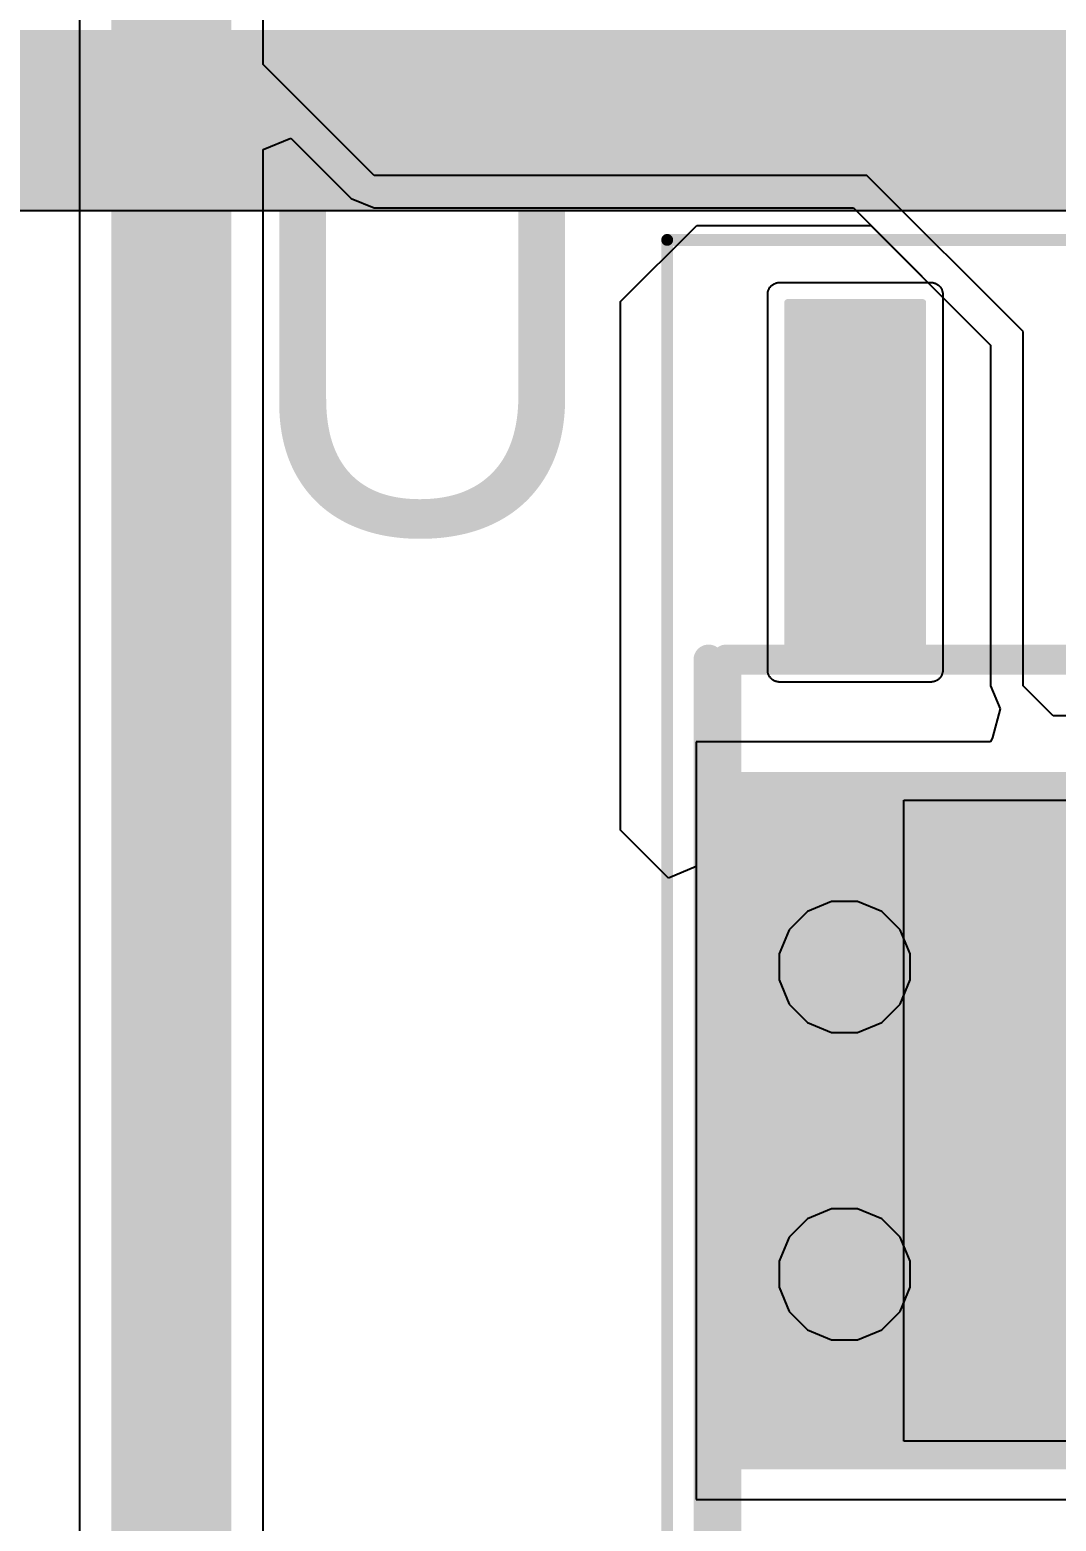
# Model space of a CAD drawing. Header units: inches. Extents: x -0.16 to 1.47, y -0.24 to 2.31.
# Drawn here: x 0.7474 to 0.9183, y 0.1397 to 0.388 of the extents above; entities that cross this region are included whole.
import ezdxf

# ---------------------------------------------------------------- set-up
doc = ezdxf.new("R2010")
doc.units = ezdxf.units.IN
doc.header["$MEASUREMENT"] = 0
for name, color, linetype in [('Bottom Layer', 5, 'Continuous'), ('Bottom Solder', 6, 'Continuous'), ('GND', 76, 'Continuous'), ('Mechanical 13', 56, 'Continuous'), ('Mechanical 15', 56, 'Continuous'), ('Multi-Layer', 9, 'Continuous'), ('Pad Holes', 156, 'Continuous'), ('POWER', 16, 'Continuous'), ('Top Layer', 1, 'Continuous'), ('Top Overlay', 2, 'Continuous'), ('Top Paste', 8, 'Continuous'), ('Top Solder', 216, 'Continuous')]:
    doc.layers.add(name, color=color, linetype=linetype)
doc.styles.add('Arial', font='', dxfattribs={"height": 0.2})
doc.styles.get('Arial').set_extended_font_data('Arial')

# ---------------------------------------------------------------- blocks, each defined once
blk = doc.blocks.new('IND_CLF7045T_3R3N_D_15')
at = {"layer": 'Mechanical 15'}
blk.add_lwpolyline([(0.16535, -0.14567, 0.00197, 0.00197, 0), (0.16535, 0.14567, 0.00197, 0.00197, 0)], format="xyseb", dxfattribs=at)
blk = doc.blocks.new('VREG_LM5017MR_NOPB_22')
at = {"layer": 'Bottom Layer'}
h = blk.add_hatch(color=5, dxfattribs=at)
edge = h.paths.add_edge_path()
edge.add_arc((-0.02559, -0.07677), 0.00591, 0, 360)
h = blk.add_hatch(color=5, dxfattribs=at)
edge = h.paths.add_edge_path()
edge.add_arc((0.02559, -0.07677), 0.00591, 0, 360)
at = {"layer": 'Bottom Solder'}
h = blk.add_hatch(color=6, dxfattribs=at)
edge = h.paths.add_edge_path()
edge.add_arc((-0.02559, -0.07677), 0.00991, 0, 360)
h = blk.add_hatch(color=6, dxfattribs=at)
edge = h.paths.add_edge_path()
edge.add_arc((0.02559, -0.07677), 0.00991, 0, 360)
at = {"layer": 'GND'}
h = blk.add_hatch(color=76, dxfattribs=at)
edge = h.paths.add_edge_path()
edge.add_arc((-0.02559, -0.07677), 0.01394, 0, 360)
h = blk.add_hatch(color=76, dxfattribs=at)
edge = h.paths.add_edge_path()
edge.add_arc((0.02559, -0.07677), 0.01394, 0, 360)
at = {"layer": 'Multi-Layer'}
h = blk.add_hatch(color=9, dxfattribs=at)
edge = h.paths.add_edge_path()
edge.add_arc((-0.02559, -0.07677), 0.00591, 0, 360)
h = blk.add_hatch(color=9, dxfattribs=at)
edge = h.paths.add_edge_path()
edge.add_arc((0.02559, -0.07677), 0.00591, 0, 360)
at = {"layer": 'Pad Holes'}
h = blk.add_hatch(color=7, dxfattribs=at)
edge = h.paths.add_edge_path()
edge.add_arc((-0.02559, -0.07677), 0.00394, 0, 360)
h = blk.add_hatch(color=7, dxfattribs=at)
edge = h.paths.add_edge_path()
edge.add_arc((0.02559, -0.07677), 0.00394, 0, 360)
at = {"layer": 'POWER'}
h = blk.add_hatch(color=16, dxfattribs=at)
edge = h.paths.add_edge_path()
edge.add_arc((-0.02559, -0.07677), 0.01394, 0, 360)
h = blk.add_hatch(color=16, dxfattribs=at)
edge = h.paths.add_edge_path()
edge.add_arc((0.02559, -0.07677), 0.01394, 0, 360)
at = {"layer": 'Top Layer'}
blk.add_hatch(color=1, dxfattribs=at).paths.add_polyline_path([(-0.05807, 0.09646), (0.05807, 0.09646), (0.05807, -0.09646), (-0.05807, -0.09646)])
h = blk.add_hatch(color=1, dxfattribs=at)
edge = h.paths.add_edge_path()
edge.add_arc((-0.13622, -0.06378), 0.000591, 90, 180)
edge.add_line((-0.13681, -0.06378), (-0.13681, -0.08622))
edge.add_arc((-0.13622, -0.08622), 0.000591, 180, 270)
edge.add_line((-0.13622, -0.08681), (-0.07638, -0.08681))
edge.add_arc((-0.07638, -0.08622), 0.000591, 270, 360)
edge.add_line((-0.07579, -0.08622), (-0.07579, -0.06378))
edge.add_arc((-0.07638, -0.06378), 0.000591, 0, 90)
edge.add_line((-0.07638, -0.06319), (-0.13622, -0.06319))
h = blk.add_hatch(color=1, dxfattribs=at)
edge = h.paths.add_edge_path()
edge.add_arc((-0.02559, -0.07677), 0.00591, 0, 360)
h = blk.add_hatch(color=1, dxfattribs=at)
edge = h.paths.add_edge_path()
edge.add_arc((0.02559, -0.07677), 0.00591, 0, 360)
at = {"layer": 'Top Paste'}
h = blk.add_hatch(color=8, dxfattribs=at)
edge = h.paths.add_edge_path()
edge.add_arc((-0.13622, -0.06378), 0.000591, 90, 180)
edge.add_line((-0.13681, -0.06378), (-0.13681, -0.08622))
edge.add_arc((-0.13622, -0.08622), 0.000591, 180, 270)
edge.add_line((-0.13622, -0.08681), (-0.07638, -0.08681))
edge.add_arc((-0.07638, -0.08622), 0.000591, 270, 360)
edge.add_line((-0.07579, -0.08622), (-0.07579, -0.06378))
edge.add_arc((-0.07638, -0.06378), 0.000591, 0, 90)
edge.add_line((-0.07638, -0.06319), (-0.13622, -0.06319))
at = {"layer": 'Top Solder'}
h = blk.add_hatch(color=216, dxfattribs=at)
edge = h.paths.add_edge_path()
edge.add_arc((-0.02559, -0.07677), 0.00991, 0, 360)
h = blk.add_hatch(color=216, dxfattribs=at)
edge = h.paths.add_edge_path()
edge.add_arc((0.02559, -0.07677), 0.00991, 0, 360)
at = {"layer": 'Mechanical 13'}
for points in [[(-0.07677, -0.09646, 0.005, 0.005, 0), (-0.07677, 0.09646, 0.005, 0.005, 0)], [(0.07677, -0.09646, 0.005, 0.005, 0), (-0.07677, -0.09646, 0.005, 0.005, 0)]]:
    blk.add_lwpolyline(points, format="xyseb", dxfattribs=at)
blk.add_lwpolyline([(-0.07802, -0.09646, 0.0025, 0.0025, 1), (-0.07552, -0.09646, 0.0025, 0.0025, 1)], format="xyseb", close=True, dxfattribs=at)
blk.add_lwpolyline([(-0.07802, -0.09646, 0.0025, 0.0025, 1), (-0.07552, -0.09646, 0.0025, 0.0025, 1)], format="xyseb", close=True, dxfattribs=at)
at = {"layer": 'Mechanical 15'}
for points in [[(-0.14665, -0.1063, 0.00197, 0.00197, 0), (-0.14665, 0.1063, 0.00197, 0.00197, 0)], [(0.14665, -0.1063, 0.00197, 0.00197, 0), (-0.14665, -0.1063, 0.00197, 0.00197, 0)]]:
    blk.add_lwpolyline(points, format="xyseb", dxfattribs=at)
blk.add_lwpolyline([(-0.14715, -0.1063, 0.000984, 0.000984, 1), (-0.14616, -0.1063, 0.000984, 0.000984, 1)], format="xyseb", close=True, dxfattribs=at)
blk.add_lwpolyline([(-0.14715, -0.1063, 0.000984, 0.000984, 1), (-0.14616, -0.1063, 0.000984, 0.000984, 1)], format="xyseb", close=True, dxfattribs=at)
at = {"layer": 'Top Overlay'}
blk.add_lwpolyline([(0.07677, -0.09941, 0.005, 0.005, 0), (-0.07677, -0.09941, 0.005, 0.005, 0)], format="xyseb", dxfattribs=at)
blk.add_lwpolyline([(-0.07802, -0.09941, 0.0025, 0.0025, 1), (-0.07552, -0.09941, 0.0025, 0.0025, 1)], format="xyseb", close=True, dxfattribs=at)
at = {"layer": 'Top Paste'}
for p, q in [((-0.05335, -0.06693), (-0.05335, 0.06693)), ((0.05335, 0.06693), (0.05335, -0.06693)), ((0.05335, -0.06693), (-0.05335, -0.06693))]:
    blk.add_line(p, q, dxfattribs=at)
at = {"layer": 'Top Solder'}
for p, q in [((-0.05335, -0.06693), (-0.05335, 0.06693)), ((0.05335, 0.06693), (0.05335, -0.06693)), ((-0.13954, -0.06209), (-0.13952, -0.06199)), ((-0.13952, -0.06199), (-0.1395, -0.06189)), ((-0.1395, -0.06189), (-0.13947, -0.06179)), ((-0.13947, -0.06179), (-0.13944, -0.0617)), ((-0.13944, -0.0617), (-0.1394, -0.0616)), ((-0.1394, -0.0616), (-0.13935, -0.06151)), ((-0.13935, -0.06151), (-0.1393, -0.06142)), ((-0.1393, -0.06142), (-0.13925, -0.06133)), ((-0.13925, -0.06133), (-0.13919, -0.06124)), ((-0.13919, -0.06124), (-0.13913, -0.06116)), ((-0.13913, -0.06116), (-0.13906, -0.06108)), ((-0.13906, -0.06108), (-0.13899, -0.06101)), ((-0.13899, -0.06101), (-0.13892, -0.06094)), ((-0.13892, -0.06094), (-0.13884, -0.06087)), ((-0.13884, -0.06087), (-0.13876, -0.06081)), ((-0.13876, -0.06081), (-0.13867, -0.06075)), ((-0.13867, -0.06075), (-0.13858, -0.0607)), ((-0.13858, -0.0607), (-0.13849, -0.06065)), ((-0.13849, -0.06065), (-0.1384, -0.0606)), ((-0.1384, -0.0606), (-0.1383, -0.06056)), ((-0.1383, -0.06056), (-0.13821, -0.06053)), ((-0.13821, -0.06053), (-0.13811, -0.0605)), ((-0.13811, -0.0605), (-0.13801, -0.06048)), ((-0.13801, -0.06048), (-0.13791, -0.06046)), ((-0.13791, -0.06046), (-0.1378, -0.06044)), ((-0.1378, -0.06044), (-0.1377, -0.06044)), ((-0.1377, -0.06044), (-0.1376, -0.06043)), ((-0.1376, -0.06043), (-0.075, -0.06043)), ((-0.075, -0.06043), (-0.0749, -0.06044)), ((-0.0749, -0.06044), (-0.07479, -0.06044)), ((-0.07479, -0.06044), (-0.07469, -0.06046)), ((-0.07469, -0.06046), (-0.07459, -0.06048)), ((-0.07459, -0.06048), (-0.07449, -0.0605)), ((-0.07449, -0.0605), (-0.07439, -0.06053)), ((-0.07439, -0.06053), (-0.07429, -0.06056)), ((-0.07429, -0.06056), (-0.0742, -0.0606)), ((-0.0742, -0.0606), (-0.07411, -0.06065)), ((-0.07411, -0.06065), (-0.07402, -0.0607)), ((-0.07402, -0.0607), (-0.07393, -0.06075)), ((-0.07393, -0.06075), (-0.07384, -0.06081)), ((-0.07384, -0.06081), (-0.07376, -0.06087)), ((-0.07376, -0.06087), (-0.07368, -0.06094)), ((-0.07368, -0.06094), (-0.07361, -0.06101)), ((-0.07361, -0.06101), (-0.07354, -0.06108)), ((-0.07354, -0.06108), (-0.07347, -0.06116)), ((-0.07347, -0.06116), (-0.07341, -0.06124)), ((-0.07341, -0.06124), (-0.07335, -0.06133)), ((-0.07335, -0.06133), (-0.0733, -0.06142)), ((-0.0733, -0.06142), (-0.07325, -0.06151)), ((-0.07325, -0.06151), (-0.0732, -0.0616)), ((-0.0732, -0.0616), (-0.07316, -0.0617)), ((-0.07316, -0.0617), (-0.07313, -0.06179)), ((-0.07313, -0.06179), (-0.0731, -0.06189)), ((-0.0731, -0.06189), (-0.07307, -0.06199)), ((-0.07307, -0.06199), (-0.07306, -0.06209)), ((-0.13957, -0.0624), (-0.13956, -0.0623)), ((-0.13957, -0.0876), (-0.13957, -0.0624)), ((-0.13956, -0.0622), (-0.13954, -0.06209)), ((-0.13956, -0.0623), (-0.13956, -0.0622)), ((-0.07306, -0.06209), (-0.07304, -0.0622)), ((-0.07304, -0.0622), (-0.07303, -0.0623)), ((-0.07303, -0.0623), (-0.07303, -0.0624)), ((-0.07303, -0.0624), (-0.07303, -0.0876)), ((0.05335, -0.06693), (-0.05335, -0.06693)), ((-0.13956, -0.0877), (-0.13957, -0.0876)), ((-0.13956, -0.0878), (-0.13956, -0.0877)), ((-0.13954, -0.08791), (-0.13956, -0.0878)), ((-0.13952, -0.08801), (-0.13954, -0.08791)), ((-0.1395, -0.08811), (-0.13952, -0.08801)), ((-0.13947, -0.08821), (-0.1395, -0.08811)), ((-0.13944, -0.0883), (-0.13947, -0.08821)), ((-0.1394, -0.0884), (-0.13944, -0.0883)), ((-0.13935, -0.08849), (-0.1394, -0.0884)), ((-0.1393, -0.08858), (-0.13935, -0.08849)), ((-0.13925, -0.08867), (-0.1393, -0.08858)), ((-0.13919, -0.08876), (-0.13925, -0.08867)), ((-0.13913, -0.08884), (-0.13919, -0.08876)), ((-0.13906, -0.08892), (-0.13913, -0.08884)), ((-0.13899, -0.08899), (-0.13906, -0.08892)), ((-0.13892, -0.08906), (-0.13899, -0.08899)), ((-0.13884, -0.08913), (-0.13892, -0.08906)), ((-0.13876, -0.08919), (-0.13884, -0.08913)), ((-0.13867, -0.08925), (-0.13876, -0.08919)), ((-0.13858, -0.0893), (-0.13867, -0.08925)), ((-0.13849, -0.08935), (-0.13858, -0.0893)), ((-0.1384, -0.0894), (-0.13849, -0.08935)), ((-0.1383, -0.08944), (-0.1384, -0.0894)), ((-0.0742, -0.0894), (-0.07429, -0.08944)), ((-0.07411, -0.08935), (-0.0742, -0.0894)), ((-0.07402, -0.0893), (-0.07411, -0.08935)), ((-0.07393, -0.08925), (-0.07402, -0.0893)), ((-0.07384, -0.08919), (-0.07393, -0.08925)), ((-0.07376, -0.08913), (-0.07384, -0.08919)), ((-0.07368, -0.08906), (-0.07376, -0.08913)), ((-0.07361, -0.08899), (-0.07368, -0.08906)), ((-0.07354, -0.08892), (-0.07361, -0.08899)), ((-0.07347, -0.08884), (-0.07354, -0.08892)), ((-0.07341, -0.08876), (-0.07347, -0.08884)), ((-0.07335, -0.08867), (-0.07341, -0.08876)), ((-0.0733, -0.08858), (-0.07335, -0.08867)), ((-0.07325, -0.08849), (-0.0733, -0.08858)), ((-0.0732, -0.0884), (-0.07325, -0.08849)), ((-0.07316, -0.0883), (-0.0732, -0.0884)), ((-0.07313, -0.08821), (-0.07316, -0.0883)), ((-0.0731, -0.08811), (-0.07313, -0.08821)), ((-0.07307, -0.08801), (-0.0731, -0.08811)), ((-0.07306, -0.08791), (-0.07307, -0.08801)), ((-0.07304, -0.0878), (-0.07306, -0.08791)), ((-0.07303, -0.0877), (-0.07304, -0.0878)), ((-0.07303, -0.0876), (-0.07303, -0.0877)), ((-0.13821, -0.08947), (-0.1383, -0.08944)), ((-0.13811, -0.0895), (-0.13821, -0.08947)), ((-0.13801, -0.08952), (-0.13811, -0.0895)), ((-0.13791, -0.08954), (-0.13801, -0.08952)), ((-0.1378, -0.08956), (-0.13791, -0.08954)), ((-0.1377, -0.08956), (-0.1378, -0.08956)), ((-0.1376, -0.08957), (-0.1377, -0.08956)), ((-0.075, -0.08957), (-0.1376, -0.08957)), ((-0.0749, -0.08956), (-0.075, -0.08957)), ((-0.07479, -0.08956), (-0.0749, -0.08956)), ((-0.07469, -0.08954), (-0.07479, -0.08956)), ((-0.07459, -0.08952), (-0.07469, -0.08954)), ((-0.07449, -0.0895), (-0.07459, -0.08952)), ((-0.07439, -0.08947), (-0.07449, -0.0895)), ((-0.07429, -0.08944), (-0.07439, -0.08947))]:
    blk.add_line(p, q, dxfattribs=at)

msp = doc.modelspace()

# ---------------------------------------------------------------- linework, layer by layer
at = {"layer": 'Bottom Layer'}
for p, q in [((0.87689, 0.24124), (0.87383, 0.23817)), ((0.8809, 0.2429), (0.87689, 0.24124)), ((0.88524, 0.2429), (0.8809, 0.2429)), ((0.88925, 0.24124), (0.88524, 0.2429)), ((0.89232, 0.23817), (0.88925, 0.24124)), ((0.87383, 0.23817), (0.87217, 0.23416)), ((0.89398, 0.23416), (0.89232, 0.23817)), ((0.87217, 0.23416), (0.87217, 0.22982)), ((0.89398, 0.22982), (0.89398, 0.23416)), ((0.87217, 0.22982), (0.87383, 0.22581)), ((0.89232, 0.22581), (0.89398, 0.22982)), ((0.87383, 0.22581), (0.87689, 0.22274)), ((0.88925, 0.22274), (0.89232, 0.22581)), ((0.87689, 0.22274), (0.8809, 0.22108)), ((0.8809, 0.22108), (0.88524, 0.22108)), ((0.88524, 0.22108), (0.88925, 0.22274)), ((0.8809, 0.19171), (0.87689, 0.19005)), ((0.88524, 0.19171), (0.8809, 0.19171)), ((0.88925, 0.19005), (0.88524, 0.19171)), ((0.87689, 0.19005), (0.87383, 0.18699)), ((0.89232, 0.18699), (0.88925, 0.19005)), ((0.87383, 0.18699), (0.87217, 0.18298)), ((0.89398, 0.18298), (0.89232, 0.18699)), ((0.87217, 0.18298), (0.87217, 0.17864)), ((0.89398, 0.17864), (0.89398, 0.18298)), ((0.87217, 0.17864), (0.87383, 0.17463)), ((0.89232, 0.17463), (0.89398, 0.17864)), ((0.87383, 0.17463), (0.87689, 0.17156)), ((0.88925, 0.17156), (0.89232, 0.17463)), ((0.87689, 0.17156), (0.8809, 0.1699)), ((0.88524, 0.1699), (0.88925, 0.17156)), ((0.8809, 0.1699), (0.88524, 0.1699))]:
    msp.add_line(p, q, dxfattribs=at)
at = {"layer": 'POWER'}
msp.add_line((0.18158, 0.35793), (0.93379, 0.35793), dxfattribs=at)
msp.add_lwpolyline([(0.312, 0.373, 0.03, 0.03, 0), (0.93379, 0.373, 0.03, 0.03, 0)], format="xyseb", dxfattribs=at)
at = {"layer": 'Top Layer'}
for p, q in [((0.75571, 0.50299), (0.75571, 0.0961)), ((0.78629, 0.38228), (0.78629, 0.48928)), ((0.80479, 0.36378), (0.78629, 0.38228)), ((0.78629, 0.36809), (0.79091, 0.37)), ((0.78629, 0.093), (0.78629, 0.36809)), ((0.79091, 0.37), (0.80096, 0.35995)), ((0.88679, 0.36378), (0.80479, 0.36378)), ((0.91279, 0.33778), (0.88679, 0.36378)), ((0.80096, 0.35995), (0.80479, 0.35837)), ((0.80479, 0.35837), (0.80479, 0.35837)), ((0.80479, 0.35837), (0.88455, 0.35837)), ((0.88455, 0.35837), (0.90738, 0.33554)), ((0.84579, 0.34278), (0.85847, 0.35546)), ((0.85847, 0.35546), (0.88746, 0.35546)), ((0.88746, 0.35546), (0.90738, 0.33554)), ((0.84579, 0.25478), (0.84579, 0.34278)), ((0.91279, 0.27878), (0.91279, 0.33778)), ((0.90738, 0.33554), (0.90738, 0.27878)), ((0.90738, 0.33554), (0.90738, 0.27878)), ((0.90738, 0.27878), (0.90738, 0.27878)), ((0.90738, 0.27878), (0.90896, 0.27495)), ((0.90738, 0.27878), (0.90738, 0.27878)), ((0.90738, 0.27878), (0.90896, 0.27495)), ((0.91779, 0.27378), (0.91279, 0.27878)), ((0.90896, 0.27495), (0.90767, 0.27018)), ((0.90896, 0.27495), (0.90767, 0.27018)), ((0.94879, 0.27378), (0.91779, 0.27378)), ((0.90737, 0.26947), (0.85839, 0.26947)), ((0.85839, 0.26947), (0.85839, 0.14333)), ((0.90737, 0.26947), (0.85839, 0.26947)), ((0.85839, 0.26947), (0.85839, 0.24872)), ((0.90767, 0.27018), (0.90737, 0.26947)), ((0.90767, 0.27018), (0.90737, 0.26947)), ((0.85377, 0.2468), (0.84579, 0.25478)), ((0.85839, 0.24872), (0.85377, 0.2468)), ((0.85839, 0.14333), (1.0613, 0.14333))]:
    msp.add_line(p, q, dxfattribs=at)
msp.add_lwpolyline([(0.771, 0.093, 0.02, 0.02, 0), (0.771, 0.50299, 0.02, 0.02, 0)], format="xyseb", dxfattribs=at)

# ---------------------------------------------------------------- block references
at = {"rotation": 270}
for name, p in [('IND_CLF7045T_3R3N_D_15', (0.85079, 0.55086)), ('VREG_LM5017MR_NOPB_22', (0.95984, 0.2064))]:
    msp.add_blockref(name, p, dxfattribs=at)

# ---------------------------------------------------------------- texts
at = {"layer": 'Top Overlay', "style": 'Arial'}
msp.add_text('U', height=0.06, dxfattribs=at).set_placement((0.78249, 0.30413))

doc.saveas('drawing.dxf')
